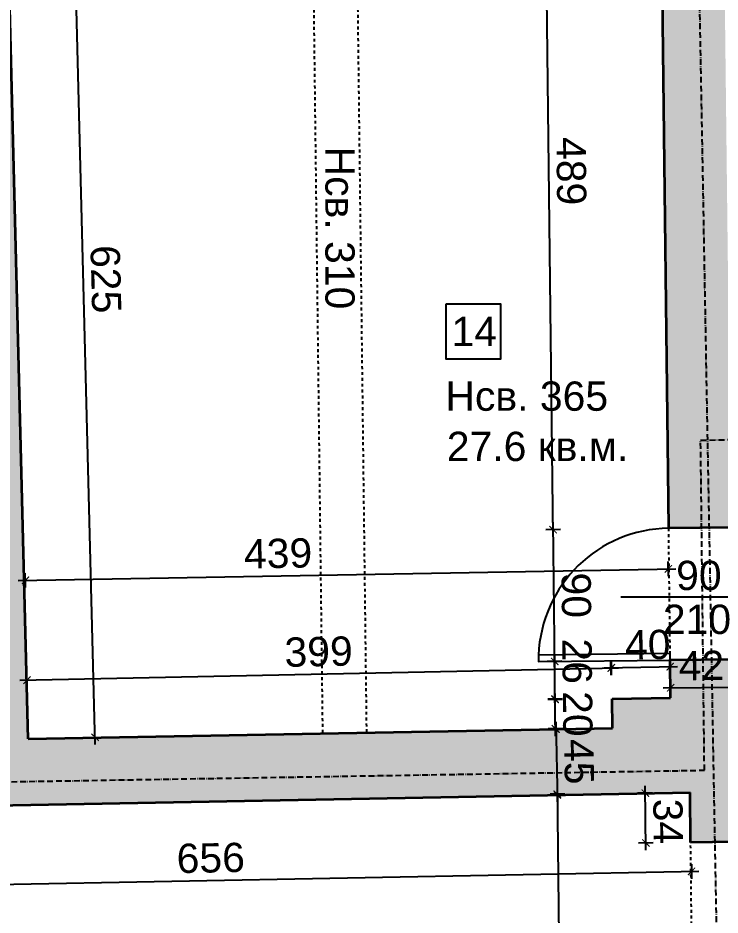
# Model space of a CAD drawing. Header units: inches. Extents: x -72385 to 39588, y -6525 to 66685.
# Drawn here: x -32209 to -31729, y 20088 to 20701 of the extents above; entities that cross this region are included whole.
import ezdxf

# ---------------------------------------------------------------- set-up
doc = ezdxf.new("R2010")
doc.units = ezdxf.units.IN
doc.header["$MEASUREMENT"] = 0
doc.linetypes.add('DashDot', pattern=[0.6, 0.4, -0.1, 0, -0.1])
doc.linetypes.add('Hidden', pattern=[0.4, 0.2, -0.2])
for name, color, linetype, lineweight in [('Врати', 251, 'Continuous', 25), ('Надписи Hсв', 252, 'Continuous', 25), ('Надписи врати', 252, 'Continuous', 25), ('Надписи коти вътрешни', 252, 'Continuous', 25), ('Надписи номера на пом.', 252, 'Continuous', 25), ('Надписи площ', 252, 'Continuous', 25), ('Оси', 252, 'DashDot', 25), ('Пунктир', 253, 'Hidden', 25), ('Разрезни линии', 7, 'Continuous', 35), ('Щрих стени', 254, 'Continuous', 25)]:
    doc.layers.add(name, color=color, linetype=linetype, lineweight=lineweight)
doc.styles.add('Arial Regular', font='arial.ttf')
doc.styles.get("Standard").update_dxf_attribs({"font": 'arial.ttf'})
doc.dimstyles.new('Annotative', dxfattribs={"dimscale": 0, "dimtxt": 20, "dimasz": 5, "dimexe": 5, "dimexo": 5, "dimgap": 5, "dimtad": 1, "dimdec": 0, "dimzin": 0, "dimdsep": 46, "dimtxsty": 'Standard', "dimblk": 'ARCHTICK', "dimcen": 5, "dimdle": 5, "dimadec": 0, "dimazin": 0, "dimtfac": 1, "dimtdec": 0, "dimtofl": 0, "dimtmove": 0, "dimatfit": 3, "dimldrblk": 'ARCHTICK', "dimfxl": 5, "dimfxlon": 1, "dimtolj": 1, "dimtzin": 0, "dimarcsym": 1})

# ---------------------------------------------------------------- blocks, each defined once
blk = doc.blocks.new('_ArchTick')
at = {"color": 0, "linetype": 'ByBlock', "const_width": 0.15}
blk.add_lwpolyline([(-0.5, -0.5), (0.5, 0.5)], dxfattribs=at)
blk = doc.blocks.new('*D3655')
at = {"layer": 'Defpoints', "color": 0, "ltscale": 50, "transparency": 16777216}
for p in [(-31803.52, 20256.84), (-31802.65, 20215.39), (-32201.6, 20207.05)]:
    blk.add_point(p, dxfattribs=at)
at = {"layer": 'Надписи коти вътрешни', "color": 0, "lineweight": -2, "ltscale": 50, "transparency": 16777216}
for p, q in [((-31803.42, 20251.84), (-31803.63, 20261.84)), ((-32207.46, 20248.4), (-31798.52, 20256.95)), ((-32202.36, 20243.51), (-32202.57, 20253.5))]:
    blk.add_line(p, q, dxfattribs=at)
at = {"layer": 'Надписи коти вътрешни', "color": 0, "lineweight": -2, "ltscale": 50, "transparency": 16777216, "xscale": 5, "yscale": 5, "zscale": 5}
for p, rotation in [((-31803.52, 20256.84), 1.197303114268932), ((-32202.46, 20248.51), 181.1973031142689)]:
    blk.add_blockref('_ArchTick', p, dxfattribs=dict(at, rotation=rotation))
at = {"layer": 'Надписи коти вътрешни', "color": 0, "ltscale": 50, "transparency": 16777216, "insert": (-32003.31, 20267.89), "char_height": 20, "attachment_point": 5, "rotation": 1.1973}
blk.add_mtext('\\A1;399', dxfattribs=at)
blk = doc.blocks.new('*D3656')
at = {"layer": 'Defpoints', "color": 0, "ltscale": 50, "transparency": 16777216}
for p in [(-31763.25, 20257.69), (-31762.86, 20236.51), (-31802.89, 20235.77)]:
    blk.add_point(p, dxfattribs=at)
at = {"layer": 'Надписи коти вътрешни', "color": 0, "lineweight": -2, "ltscale": 50, "transparency": 16777216}
for p, q in [((-31803.19, 20251.95), (-31803.38, 20261.95)), ((-31763.16, 20252.69), (-31763.35, 20262.69)), ((-31808.28, 20256.86), (-31758.25, 20257.79))]:
    blk.add_line(p, q, dxfattribs=at)
at = {"layer": 'Надписи коти вътрешни', "color": 0, "lineweight": -2, "ltscale": 50, "transparency": 16777216, "xscale": 5, "yscale": 5, "zscale": 5}
for p, rotation in [((-31763.25, 20257.69), 1.062315361853542), ((-31803.28, 20256.95), 181.0623153618535)]:
    blk.add_blockref('_ArchTick', p, dxfattribs=dict(at, rotation=rotation))
at = {"layer": 'Надписи коти вътрешни', "color": 0, "ltscale": 50, "transparency": 16777216, "insert": (-31778.53, 20272.62), "char_height": 20, "attachment_point": 5, "rotation": 1.06232}
blk.add_mtext('\\A1;40', dxfattribs=at)
blk = doc.blocks.new('*D3682')
at = {"layer": 'Defpoints', "color": 0, "ltscale": 50, "transparency": 16777216}
for p in [(-31749.65, 20171.75), (-32405.76, 20159.59), (-31748.65, 20117.88)]:
    blk.add_point(p, dxfattribs=at)
at = {"layer": 'Надписи коти вътрешни', "color": 0, "lineweight": -2, "ltscale": 50, "transparency": 16777216}
for p, q in [((-31748.74, 20122.88), (-31748.56, 20112.88)), ((-32409.76, 20105.62), (-31743.65, 20117.97)), ((-32404.85, 20110.72), (-32404.67, 20100.72))]:
    blk.add_line(p, q, dxfattribs=at)
at = {"layer": 'Надписи коти вътрешни', "color": 0, "lineweight": -2, "ltscale": 50, "transparency": 16777216, "xscale": 5, "yscale": 5, "zscale": 5}
for p, rotation in [((-31748.65, 20117.88), 1.061896860586854), ((-32404.76, 20105.72), 181.0618968605869)]:
    blk.add_blockref('_ArchTick', p, dxfattribs=dict(at, rotation=rotation))
at = {"layer": 'Надписи коти вътрешни', "color": 0, "ltscale": 50, "transparency": 16777216, "insert": (-32076.99, 20127.01), "char_height": 20, "attachment_point": 5, "rotation": 1.0619}
blk.add_mtext('\\A1;656', dxfattribs=at)
blk = doc.blocks.new('*D3683')
at = {"layer": 'Defpoints', "color": 0, "ltscale": 50, "transparency": 16777216}
for p in [(-31780.2, 20171.39), (-31749.65, 20171.75), (-31749.25, 20137.69)]:
    blk.add_point(p, dxfattribs=at)
at = {"layer": 'Надписи коти вътрешни', "color": 0, "lineweight": -2, "ltscale": 50, "transparency": 16777216}
for p, q in [((-31779.75, 20132.34), (-31780.26, 20176.39)), ((-31775.2, 20171.45), (-31785.2, 20171.34)), ((-31774.81, 20137.4), (-31784.81, 20137.28))]:
    blk.add_line(p, q, dxfattribs=at)
at = {"layer": 'Надписи коти вътрешни', "color": 0, "lineweight": -2, "ltscale": 50, "transparency": 16777216, "xscale": 5, "yscale": 5, "zscale": 5}
for p, rotation in [((-31780.2, 20171.39), 90.66157633343974), ((-31779.81, 20137.34), 270.6615763334397)]:
    blk.add_blockref('_ArchTick', p, dxfattribs=dict(at, rotation=rotation))
at = {"layer": 'Надписи коти вътрешни', "color": 0, "ltscale": 50, "transparency": 16777216, "insert": (-31764.76, 20152.04), "char_height": 20, "attachment_point": 5, "rotation": 270.66158}
blk.add_mtext('\\A1;34', dxfattribs=at)
blk = doc.blocks.new('*D7540')
at = {"layer": 'Defpoints', "color": 0, "ltscale": 50, "transparency": 16777216}
for p in [(-31749.65, 20171.75), (-31837.5, 19931.35), (-31746.88, 19932.4)]:
    blk.add_point(p, dxfattribs=at)
at = {"layer": 'Надписи коти вътрешни', "color": 0, "lineweight": -2, "ltscale": 50, "transparency": 16777216}
for p, q in [((-31840.33, 20175.7), (-31837.45, 19926.35)), ((-31835.27, 20170.76), (-31845.27, 20170.64)), ((-31832.51, 19931.41), (-31842.5, 19931.29))]:
    blk.add_line(p, q, dxfattribs=at)
at = {"layer": 'Надписи коти вътрешни', "color": 0, "lineweight": -2, "ltscale": 50, "transparency": 16777216, "xscale": 5, "yscale": 5, "zscale": 5}
for p, rotation in [((-31840.27, 20170.7), 90.66157633345016), ((-31837.5, 19931.35), 270.6615763334502)]:
    blk.add_blockref('_ArchTick', p, dxfattribs=dict(at, rotation=rotation))
at = {"layer": 'Надписи коти вътрешни', "color": 0, "ltscale": 50, "transparency": 16777216, "insert": (-31823.67, 20051.2), "char_height": 20, "attachment_point": 5, "rotation": 270.66158}
blk.add_mtext('\\A1;239', dxfattribs=at)
blk = doc.blocks.new('*D3704')
at = {"layer": 'Defpoints', "color": 0, "ltscale": 50, "transparency": 16777216}
for p in [(-31749.65, 20171.75), (-34053.52, 20133.6), (-31748.04, 20074.92)]:
    blk.add_point(p, dxfattribs=at)
at = {"layer": 'Надписи коти вътрешни', "color": 0, "lineweight": -2, "ltscale": 50, "transparency": 16777216}
for p, q in [((-31748.13, 20079.92), (-31747.96, 20069.92)), ((-34056.92, 20036.69), (-31743.04, 20075)), ((-34052, 20041.78), (-34051.84, 20031.78))]:
    blk.add_line(p, q, dxfattribs=at)
at = {"layer": 'Надписи коти вътрешни', "color": 0, "lineweight": -2, "ltscale": 50, "transparency": 16777216, "xscale": 5, "yscale": 5, "zscale": 5}
for p, rotation in [((-31748.04, 20074.92), 0.9485552265700729), ((-34051.92, 20036.78), 180.9485552265701)]:
    blk.add_blockref('_ArchTick', p, dxfattribs=dict(at, rotation=rotation))
at = {"layer": 'Надписи коти вътрешни', "color": 0, "ltscale": 50, "transparency": 16777216, "insert": (-32900.23, 20071.07), "char_height": 20, "attachment_point": 5, "rotation": 0.94856}
blk.add_mtext('\\A1;2304', dxfattribs=at)
blk = doc.blocks.new('*D8207')
at = {"layer": 'Defpoints', "color": 0, "ltscale": 50, "transparency": 16777216}
for p in [(-31764.45, 20324.5), (-31762.52, 20216.19), (-32201.63, 20208.37)]:
    blk.add_point(p, dxfattribs=at)
at = {"layer": 'Надписи коти вътрешни', "color": 0, "lineweight": -2, "ltscale": 50, "transparency": 16777216}
for p, q in [((-31764.36, 20319.5), (-31764.54, 20329.5)), ((-32208.56, 20316.59), (-31759.45, 20324.59)), ((-32203.47, 20311.68), (-32203.65, 20321.68))]:
    blk.add_line(p, q, dxfattribs=at)
at = {"layer": 'Надписи коти вътрешни', "color": 0, "lineweight": -2, "ltscale": 50, "transparency": 16777216, "xscale": 5, "yscale": 5, "zscale": 5}
for p, rotation in [((-31764.45, 20324.5), 1.02017718571381), ((-32203.56, 20316.68), 181.0201771857138)]:
    blk.add_blockref('_ArchTick', p, dxfattribs=dict(at, rotation=rotation))
at = {"layer": 'Надписи коти вътрешни', "color": 0, "ltscale": 50, "transparency": 16777216, "insert": (-32031, 20334.97), "char_height": 20, "attachment_point": 5, "rotation": 1.02018}
blk.add_mtext('\\A1;439', dxfattribs=at)
blk = doc.blocks.new('*D3737')
at = {"layer": 'Defpoints', "color": 0, "ltscale": 50, "transparency": 16777216}
for p in [(-32217.48, 20833.19), (-32171.81, 20834.35), (-32201.63, 20208.37)]:
    blk.add_point(p, dxfattribs=at)
at = {"layer": 'Надписи коти вътрешни', "color": 0, "lineweight": -2, "ltscale": 50, "transparency": 16777216}
for p, q in [((-32155.83, 20204.53), (-32171.94, 20839.34)), ((-32176.81, 20834.22), (-32166.81, 20834.47)), ((-32160.96, 20209.41), (-32150.96, 20209.66))]:
    blk.add_line(p, q, dxfattribs=at)
at = {"layer": 'Надписи коти вътрешни', "color": 0, "lineweight": -2, "ltscale": 50, "transparency": 16777216, "xscale": 5, "yscale": 5, "zscale": 5}
for p, rotation in [((-32171.81, 20834.35), 91.45336530729196), ((-32155.96, 20209.53), 271.453365307292)]:
    blk.add_blockref('_ArchTick', p, dxfattribs=dict(at, rotation=rotation))
at = {"layer": 'Надписи коти вътрешни', "color": 0, "ltscale": 50, "transparency": 16777216, "insert": (-32148.68, 20522.33), "char_height": 20, "attachment_point": 5, "rotation": 271.45337}
blk.add_mtext('\\A1;625', dxfattribs=at)
blk = doc.blocks.new('*D3738')
at = {"layer": 'Defpoints', "color": 0, "ltscale": 50, "transparency": 16777216}
for p in [(-31848.81, 20840.58), (-31769.88, 20841.49), (-31764.23, 20352.22)]:
    blk.add_point(p, dxfattribs=at)
at = {"layer": 'Надписи коти вътрешни', "color": 0, "lineweight": -2, "ltscale": 50, "transparency": 16777216}
for p, q in [((-31843.11, 20346.3), (-31848.87, 20845.58)), ((-31843.81, 20840.63), (-31853.81, 20840.52)), ((-31838.16, 20351.36), (-31848.16, 20351.25))]:
    blk.add_line(p, q, dxfattribs=at)
at = {"layer": 'Надписи коти вътрешни', "color": 0, "lineweight": -2, "ltscale": 50, "transparency": 16777216, "xscale": 5, "yscale": 5, "zscale": 5}
for p, rotation in [((-31848.81, 20840.58), 90.66157633344937), ((-31843.16, 20351.3), 270.6615763334494)]:
    blk.add_blockref('_ArchTick', p, dxfattribs=dict(at, rotation=rotation))
at = {"layer": 'Надписи коти вътрешни', "color": 0, "ltscale": 50, "transparency": 16777216, "insert": (-31830.78, 20596.12), "char_height": 20, "attachment_point": 5, "rotation": 270.66158}
blk.add_mtext('\\A1;489', dxfattribs=at)
blk = doc.blocks.new('*D3739')
at = {"layer": 'Defpoints', "color": 0, "ltscale": 50, "transparency": 16777216}
for p in [(-31843.16, 20351.3), (-31764.23, 20352.22), (-31763.19, 20262.22)]:
    blk.add_point(p, dxfattribs=at)
at = {"layer": 'Надписи коти вътрешни', "color": 0, "lineweight": -2, "ltscale": 50, "transparency": 16777216}
for p, q in [((-31842.07, 20256.31), (-31843.22, 20356.3)), ((-31838.16, 20351.36), (-31848.16, 20351.25)), ((-31837.13, 20261.37), (-31847.12, 20261.25))]:
    blk.add_line(p, q, dxfattribs=at)
at = {"layer": 'Надписи коти вътрешни', "color": 0, "lineweight": -2, "ltscale": 50, "transparency": 16777216, "xscale": 5, "yscale": 5, "zscale": 5}
for p, rotation in [((-31843.16, 20351.3), 90.66157633344994), ((-31842.13, 20261.31), 270.6615763334499)]:
    blk.add_blockref('_ArchTick', p, dxfattribs=dict(at, rotation=rotation))
at = {"layer": 'Надписи коти вътрешни', "color": 0, "ltscale": 50, "transparency": 16777216, "insert": (-31827.43, 20306.48), "char_height": 20, "attachment_point": 5, "rotation": 270.66158}
blk.add_mtext('\\A1;90', dxfattribs=at)
blk = doc.blocks.new('*D7541')
at = {"layer": 'Defpoints', "color": 0, "ltscale": 50, "transparency": 16777216}
for p in [(-31842.13, 20261.31), (-31763.19, 20262.22), (-31762.9, 20236.51)]:
    blk.add_point(p, dxfattribs=at)
at = {"layer": 'Надписи коти вътрешни', "color": 0, "lineweight": -2, "ltscale": 50, "transparency": 16777216}
for p, q in [((-31837.13, 20261.37), (-31847.12, 20261.25)), ((-31841.77, 20230.6), (-31842.18, 20266.31)), ((-31836.83, 20235.66), (-31846.83, 20235.54))]:
    blk.add_line(p, q, dxfattribs=at)
at = {"layer": 'Надписи коти вътрешни', "color": 0, "lineweight": -2, "ltscale": 50, "transparency": 16777216, "xscale": 5, "yscale": 5, "zscale": 5}
for p, rotation in [((-31842.13, 20261.31), 90.66157633344129), ((-31841.83, 20235.6), 270.6615763334413)]:
    blk.add_blockref('_ArchTick', p, dxfattribs=dict(at, rotation=rotation))
at = {"layer": 'Надписи коти вътрешни', "color": 0, "ltscale": 50, "transparency": 16777216, "insert": (-31826.91, 20261.49), "char_height": 20, "attachment_point": 5, "rotation": 270.66158}
blk.add_mtext('\\A1;26', dxfattribs=at)
blk = doc.blocks.new('*D3740')
at = {"layer": 'Defpoints', "color": 0, "ltscale": 50, "transparency": 16777216}
for p in [(-31841.83, 20235.32), (-31802.89, 20235.77), (-31802.66, 20215.77)]:
    blk.add_point(p, dxfattribs=at)
at = {"layer": 'Надписи коти вътрешни', "color": 0, "lineweight": -2, "ltscale": 50, "transparency": 16777216}
for p, q in [((-31841.54, 20210.32), (-31841.88, 20240.32)), ((-31836.83, 20235.38), (-31846.82, 20235.26)), ((-31836.59, 20215.38), (-31846.59, 20215.26))]:
    blk.add_line(p, q, dxfattribs=at)
at = {"layer": 'Надписи коти вътрешни', "color": 0, "lineweight": -2, "ltscale": 50, "transparency": 16777216, "xscale": 5, "yscale": 5, "zscale": 5}
for p, rotation in [((-31841.83, 20235.32), 90.66157633345412), ((-31841.59, 20215.32), 270.6615763334541)]:
    blk.add_blockref('_ArchTick', p, dxfattribs=dict(at, rotation=rotation))
at = {"layer": 'Надписи коти вътрешни', "color": 0, "ltscale": 50, "transparency": 16777216, "insert": (-31826.5, 20225.5), "char_height": 20, "attachment_point": 5, "rotation": 270.66158}
blk.add_mtext('\\A1;20', dxfattribs=at)
blk = doc.blocks.new('*D7539')
at = {"layer": 'Defpoints', "color": 0, "ltscale": 10, "transparency": 16777216}
for p in [(-31859.47, 20214.72), (-31858.63, 20169.73), (-31840.3, 20170.07)]:
    blk.add_point(p, dxfattribs=at)
at = {"layer": 'Надписи коти вътрешни', "color": 0, "lineweight": -2, "ltscale": 10, "transparency": 16777216}
for p, q in [((-31841.22, 20220.06), (-31840.2, 20165.07)), ((-31846.13, 20214.97), (-31836.13, 20215.15)), ((-31845.3, 20169.97), (-31835.3, 20170.16))]:
    blk.add_line(p, q, dxfattribs=at)
at = {"layer": 'Надписи коти вътрешни', "color": 0, "lineweight": -2, "ltscale": 10, "transparency": 16777216, "xscale": 5, "yscale": 5, "zscale": 5}
for p, rotation in [((-31841.13, 20215.06), 91.06189686058808), ((-31840.3, 20170.07), 271.0618968605881)]:
    blk.add_blockref('_ArchTick', p, dxfattribs=dict(at, rotation=rotation))
at = {"layer": 'Надписи коти вътрешни', "color": 0, "ltscale": 10, "transparency": 16777216, "insert": (-31825.55, 20192.84), "char_height": 20, "attachment_point": 5, "rotation": 271.0619}
blk.add_mtext('\\A1;45', dxfattribs=at)
blk = doc.blocks.new('*D7543')
at = {"layer": 'Defpoints', "color": 0, "ltscale": 10, "transparency": 16777216}
for p in [(-31720.48, 20243.75), (-31762.86, 20236.51), (-31720.4, 20237)]:
    blk.add_point(p, dxfattribs=at)
at = {"layer": 'Надписи коти вътрешни', "color": 0, "lineweight": -2, "ltscale": 10, "transparency": 16777216}
for p, q in [((-31762.92, 20241.51), (-31763, 20248.26)), ((-31720.46, 20242), (-31720.53, 20248.75)), ((-31767.94, 20243.2), (-31715.48, 20243.81))]:
    blk.add_line(p, q, dxfattribs=at)
at = {"layer": 'Надписи коти вътрешни', "color": 0, "lineweight": -2, "ltscale": 10, "transparency": 16777216, "xscale": 5, "yscale": 5, "zscale": 5}
for p, rotation in [((-31762.94, 20243.26), 180.6615763334456), ((-31720.48, 20243.75), 0.6615763334456072)]:
    blk.add_blockref('_ArchTick', p, dxfattribs=dict(at, rotation=rotation))
at = {"layer": 'Надписи коти вътрешни', "color": 0, "ltscale": 10, "transparency": 16777216, "insert": (-31741.88, 20258.55), "char_height": 20, "attachment_point": 5, "rotation": 0.66158}
blk.add_mtext('\\A1;42', dxfattribs=at)

msp = doc.modelspace()

# ---------------------------------------------------------------- hatches: boundary and pattern name
at = {"layer": 'Щрих стени', "ltscale": 10}
h = msp.add_hatch(color=256, dxfattribs=at)
h.dxf.hatch_style = 1
h.paths.add_polyline_path([(-31695.73, 20887.87), (-31790.71, 20886.11), (-31789.88, 20841.12), (-31769.88, 20841.49), (-31764.23, 20352.22), (-31721.73, 20352.71), (-31722.25, 20397.7), (-31627, 20399.68), (-31627.62, 20429.67), (-31722.6, 20427.7), (-31727.39, 20842.28), (-31694.89, 20842.88)])
h.paths.add_polyline_path([(-31450.77, 20892.41), (-31545.75, 20890.65), (-31544.92, 20845.66), (-31449.94, 20847.42)])
h.paths.add_polyline_path([(-30718.06, 20906), (-31300.8, 20895.19), (-31299.96, 20850.2), (-31207.29, 20851.92), (-31201.28, 20463.5), (-31231.28, 20462.88), (-31230.89, 20437.88), (-31527.64, 20431.74), (-31527.02, 20401.75), (-31185.44, 20408.82), (-31184.43, 20343.82), (-31154.44, 20344.44), (-31162.29, 20852.75), (-30762.36, 20860.17), (-30758.65, 20620.2), (-30713.66, 20620.89)])
h.paths.add_polyline_path([(-30710.26, 20400.92), (-30755.25, 20400.22), (-30748.36, 19954.27), (-31716.89, 19933.05), (-31717.41, 19978.05), (-31747.41, 19977.7), (-31746.88, 19932.4), (-31884.19, 19929.39), (-31883.22, 19887.77), (-30702.75, 19915.26)])
h = msp.add_hatch(color=256, dxfattribs=at)
h.dxf.hatch_style = 1
h.paths.add_polyline_path([(-33424.41, 20825.81), (-33409.88, 20826.08), (-33410.43, 20856.07), (-33505.42, 20854.31), (-33504.86, 20824.32), (-33481.9, 20824.74), (-33472.41, 20198.52), (-33497.41, 20198.1), (-33497.03, 20173.1), (-33572.02, 20171.84), (-33571.55, 20140.94), (-33394.07, 20143.64), (-33394.55, 20174.82), (-33414.54, 20174.48)])
h.paths.add_polyline_path([(-33165.48, 20860.62), (-33260.46, 20858.86), (-33259.9, 20828.86), (-33184.45, 20830.26), (-33174.58, 20178.51), (-33294.56, 20176.5), (-33294.08, 20145.17), (-32994.12, 20149.73), (-32994.6, 20181.53), (-33157.08, 20178.81), (-33166.96, 20830.58), (-33164.92, 20830.62)])
h.paths.add_polyline_path([(-32920.52, 20865.16), (-33015.5, 20863.4), (-33014.95, 20833.4), (-32919.96, 20835.16)])
h.paths.add_polyline_path([(-32675.56, 20869.7), (-32770.54, 20867.94), (-32769.99, 20837.94), (-32726.95, 20838.74), (-32721.04, 20206.13), (-32741.03, 20205.79), (-32740.85, 20185.79), (-32894.62, 20183.21), (-32894.13, 20151.26), (-32675.38, 20154.59), (-32505.74, 20157.73), (-32506.58, 20202.72), (-32678.47, 20199.53), (-32684.31, 20824.53), (-32674.73, 20824.71)])
h.paths.add_polyline_path([(-33408.82, 19895.99), (-33455.16, 19894.98), (-33454.84, 19881.19), (-33533.47, 19879.36), (-33532.77, 19849.37), (-33407.81, 19852.28)])
h.paths.add_polyline_path([(-33133.89, 19902.02), (-33258.86, 19899.28), (-33257.85, 19855.77), (-33132.88, 19858.68)])
h.paths.add_polyline_path([(-32858.95, 19908.04), (-32983.92, 19905.3), (-32982.92, 19862.17), (-32857.95, 19865.08)])
h.paths.add_polyline_path([(-32584.02, 19914.06), (-32708.99, 19911.32), (-32707.99, 19868.57), (-32583.03, 19871.48)])
h.paths.add_polyline_path([(-32309.09, 19920.08), (-32434.06, 19917.34), (-32433.07, 19874.97), (-32308.1, 19877.88)])
h.paths.add_polyline_path([(-32034.15, 19926.1), (-32159.12, 19923.37), (-32158.14, 19881.37), (-32033.18, 19884.28)])
h.paths.add_polyline_path([(-31720.7, 20262.71), (-31763.19, 20262.22), (-31762.9, 20236.51), (-31802.89, 20235.77), (-31802.66, 20215.77), (-32201.63, 20208.37), (-32217.48, 20833.19), (-32184.81, 20833.79), (-32185.64, 20878.79), (-32280.63, 20877.02), (-32279.79, 20832.03), (-32247.48, 20832.63), (-32231.62, 20207.82), (-32406.59, 20204.57), (-32405.76, 20159.59), (-31749.65, 20171.75), (-31749.25, 20137.69), (-31719.26, 20138.04)])
h.paths.add_polyline_path([(-32430.6, 20874.24), (-32525.59, 20872.48), (-32524.75, 20827.49), (-32429.77, 20829.25)])
h.paths.add_polyline_path([(-31940.69, 20883.33), (-32035.67, 20881.57), (-32034.84, 20836.57), (-31939.85, 20838.34)])

# ---------------------------------------------------------------- linework, layer by layer
at = {"layer": 'Врати', "ltscale": 50}
msp.add_lwpolyline([(-31763.19, 20262.22), (-31763.24, 20266.72), (-31853.24, 20265.68), (-31853.19, 20261.18)], close=True, dxfattribs=at)
msp.add_arc((-31763.19, 20262.22), 90, 90.66158, 177.79559, dxfattribs=at)
at = {"layer": 'Надписи врати', "ltscale": 50}
msp.add_line((-31796.86, 20305.53), (-31696.86, 20305.53), dxfattribs=at)
at = {"layer": 'Надписи номера на пом.', "ltscale": 50}
msp.add_lwpolyline([(-31916.43, 20505.34), (-31916.43, 20467.84), (-31878.93, 20467.84), (-31878.93, 20505.34)], close=True, dxfattribs=at)
at = {"layer": 'Оси', "ltscale": 10}
msp.add_line((-31753.31, 21264.37), (-31721.28, 19506.44), dxfattribs=at)
msp.add_lwpolyline([(-35071.06, 20151.76), (-34073.73, 20168.36), (-34073.37, 20148.36), (-31739.82, 20187), (-31742.42, 20412.39), (-31172.87, 20424.13), (-31171.33, 20324.06), (-30336.28, 20336.93)], dxfattribs=at)
at = {"layer": 'Пунктир', "ltscale": 10}
for p, q in [((-32000.43, 20212.61), (-32008.02, 20837.07)), ((-31970.43, 20212.97), (-31978.02, 20837.63)), ((-31763.19, 20262.22), (-31764.23, 20352.22)), ((-31747.41, 19977.7), (-31749.25, 20137.69))]:
    msp.add_line(p, q, dxfattribs=at)
at = {"layer": 'Разрезни линии', "ltscale": 50}
for p, q in [((-31764.23, 20352.22), (-31769.88, 20841.49)), ((-32201.63, 20208.37), (-32217.48, 20833.19)), ((-31721.73, 20352.71), (-31764.23, 20352.22)), ((-31720.7, 20262.71), (-31763.19, 20262.22)), ((-31762.9, 20236.51), (-31763.19, 20262.22)), ((-31802.89, 20235.77), (-31762.9, 20236.51)), ((-31802.66, 20215.77), (-31802.89, 20235.77)), ((-32201.63, 20208.37), (-31802.66, 20215.77)), ((-32405.76, 20159.59), (-31749.65, 20171.75)), ((-31749.25, 20137.69), (-31749.65, 20171.75)), ((-31719.26, 20138.04), (-31749.25, 20137.69))]:
    msp.add_line(p, q, dxfattribs=at)

# ---------------------------------------------------------------- texts
at = {"layer": 'Надписи Hсв', "ltscale": 100, "insert": (-31978.7, 20612.89), "char_height": 20, "width": 180.4891, "attachment_point": 1, "rotation": 270, "style": 'Arial Regular'}
msp.add_mtext('\\pxt8;Hсв. 310', dxfattribs=at)
at = {"layer": 'Надписи Hсв', "ltscale": 100, "insert": (-31916.72, 20452.48), "char_height": 20, "width": 180.4891, "attachment_point": 1, "style": 'Arial Regular'}
msp.add_mtext('\\pxt8;Hсв. 365', dxfattribs=at)
at = {"layer": 'Надписи врати', "ltscale": 100, "char_height": 20, "width": 180.4891, "attachment_point": 1, "style": 'Arial Regular'}
for s, insert in [('90', (-31759.15, 20330.05)), ('210', (-31768.19, 20300.05))]:
    msp.add_mtext(s, dxfattribs=dict(at, insert=insert))
at = {"layer": 'Надписи номера на пом.', "ltscale": 100, "insert": (-31987.28, 20496.66), "char_height": 20, "width": 180.4891, "attachment_point": 1, "style": 'Arial Regular'}
msp.add_mtext('\\pxqc;14', dxfattribs=at)
at = {"layer": 'Надписи площ', "ltscale": 100, "insert": (-31915.78, 20418.16), "char_height": 20, "width": 180.4891, "attachment_point": 1, "style": 'Arial Regular'}
msp.add_mtext('27.6 кв.м.', dxfattribs=at)

# ---------------------------------------------------------------- dimensions: what is measured, and where the dimension line sits
at = {"layer": 'Надписи коти вътрешни', "ltscale": 50}
for p1, p2, distance, picture, middle in [((-31764.23, 20352.22), (-31769.88, 20841.49), 78.94, '*D3738', (-31830.78, 20596.12)), ((-32201.63, 20208.37), (-32217.48, 20833.19), -45.69, '*D3737', (-32148.68, 20522.33)), ((-31763.19, 20262.22), (-31764.23, 20352.22), 78.94, '*D3739', (-31827.43, 20306.48)), ((-32201.6, 20207.05), (-31802.65, 20215.39), 41.46, '*D3655', (-32003.31, 20267.89)), ((-31749.65, 20171.75), (-31746.88, 19932.4), -90.63, '*D7540', (-31823.67, 20051.2)), ((-34053.52, 20133.6), (-31749.65, 20171.75), -96.84, '*D3704', (-32900.23, 20071.07)), ((-32405.76, 20159.59), (-31749.65, 20171.75), -53.88, '*D3682', (-32076.99, 20127.01))]:
    dim = msp.add_aligned_dim(p1=p1, p2=p2, distance=distance, dimstyle='Annotative', override={"dimscale": 0, "dimtix": 0, "dimtofl": 0, "dimtmove": 0, "dimatfit": 3}, dxfattribs=at)
    dim.commit()
    dim.dimension.update_dxf_attribs({"geometry": picture, "text_midpoint": middle})
for base, p1, p2, angle, picture, middle in [((-31764.45, 20324.5), (-32201.63, 20208.37), (-31762.52, 20216.19), 1.02018, '*D8207', (-32030.73, 20319.76)), ((-31763.25, 20257.69), (-31802.89, 20235.77), (-31762.86, 20236.51), 1.06232, '*D3656', (-31778.25, 20257.42)), ((-31842.13, 20261.31), (-31762.9, 20236.51), (-31763.19, 20262.22), 90.66158, '*D7541', (-31842.13, 20261.31)), ((-31841.83, 20235.32), (-31802.66, 20215.77), (-31802.89, 20235.77), 90.66158, '*D3740', (-31841.71, 20225.32)), ((-31780.2, 20171.39), (-31749.25, 20137.69), (-31749.65, 20171.75), 90.66158, '*D3683', (-31779.98, 20151.87))]:
    dim = msp.add_linear_dim(base=base, p1=p1, p2=p2, angle=angle, dimstyle='Annotative', override={"dimscale": 0, "dimtix": 0, "dimtofl": 0, "dimtmove": 0, "dimatfit": 3}, dxfattribs=at)
    dim.commit()
    dim.dimension.update_dxf_attribs({"geometry": picture, "text_midpoint": middle, "dimtype": 129})
at = {"layer": 'Надписи коти вътрешни', "ltscale": 10}
for p1, p2, distance, picture, middle in [((-31762.86, 20236.51), (-31720.4, 20237), 6.75, '*D7543', (-31741.88, 20258.55)), ((-31859.47, 20214.72), (-31858.63, 20169.73), 18.34, '*D7539', (-31825.55, 20192.84))]:
    dim = msp.add_aligned_dim(p1=p1, p2=p2, distance=distance, dimstyle='Annotative', override={"dimscale": 0, "dimtix": 0, "dimtofl": 0, "dimtmove": 0, "dimatfit": 3}, dxfattribs=at)
    dim.commit()
    dim.dimension.update_dxf_attribs({"geometry": picture, "text_midpoint": middle})

doc.saveas('drawing.dxf')
